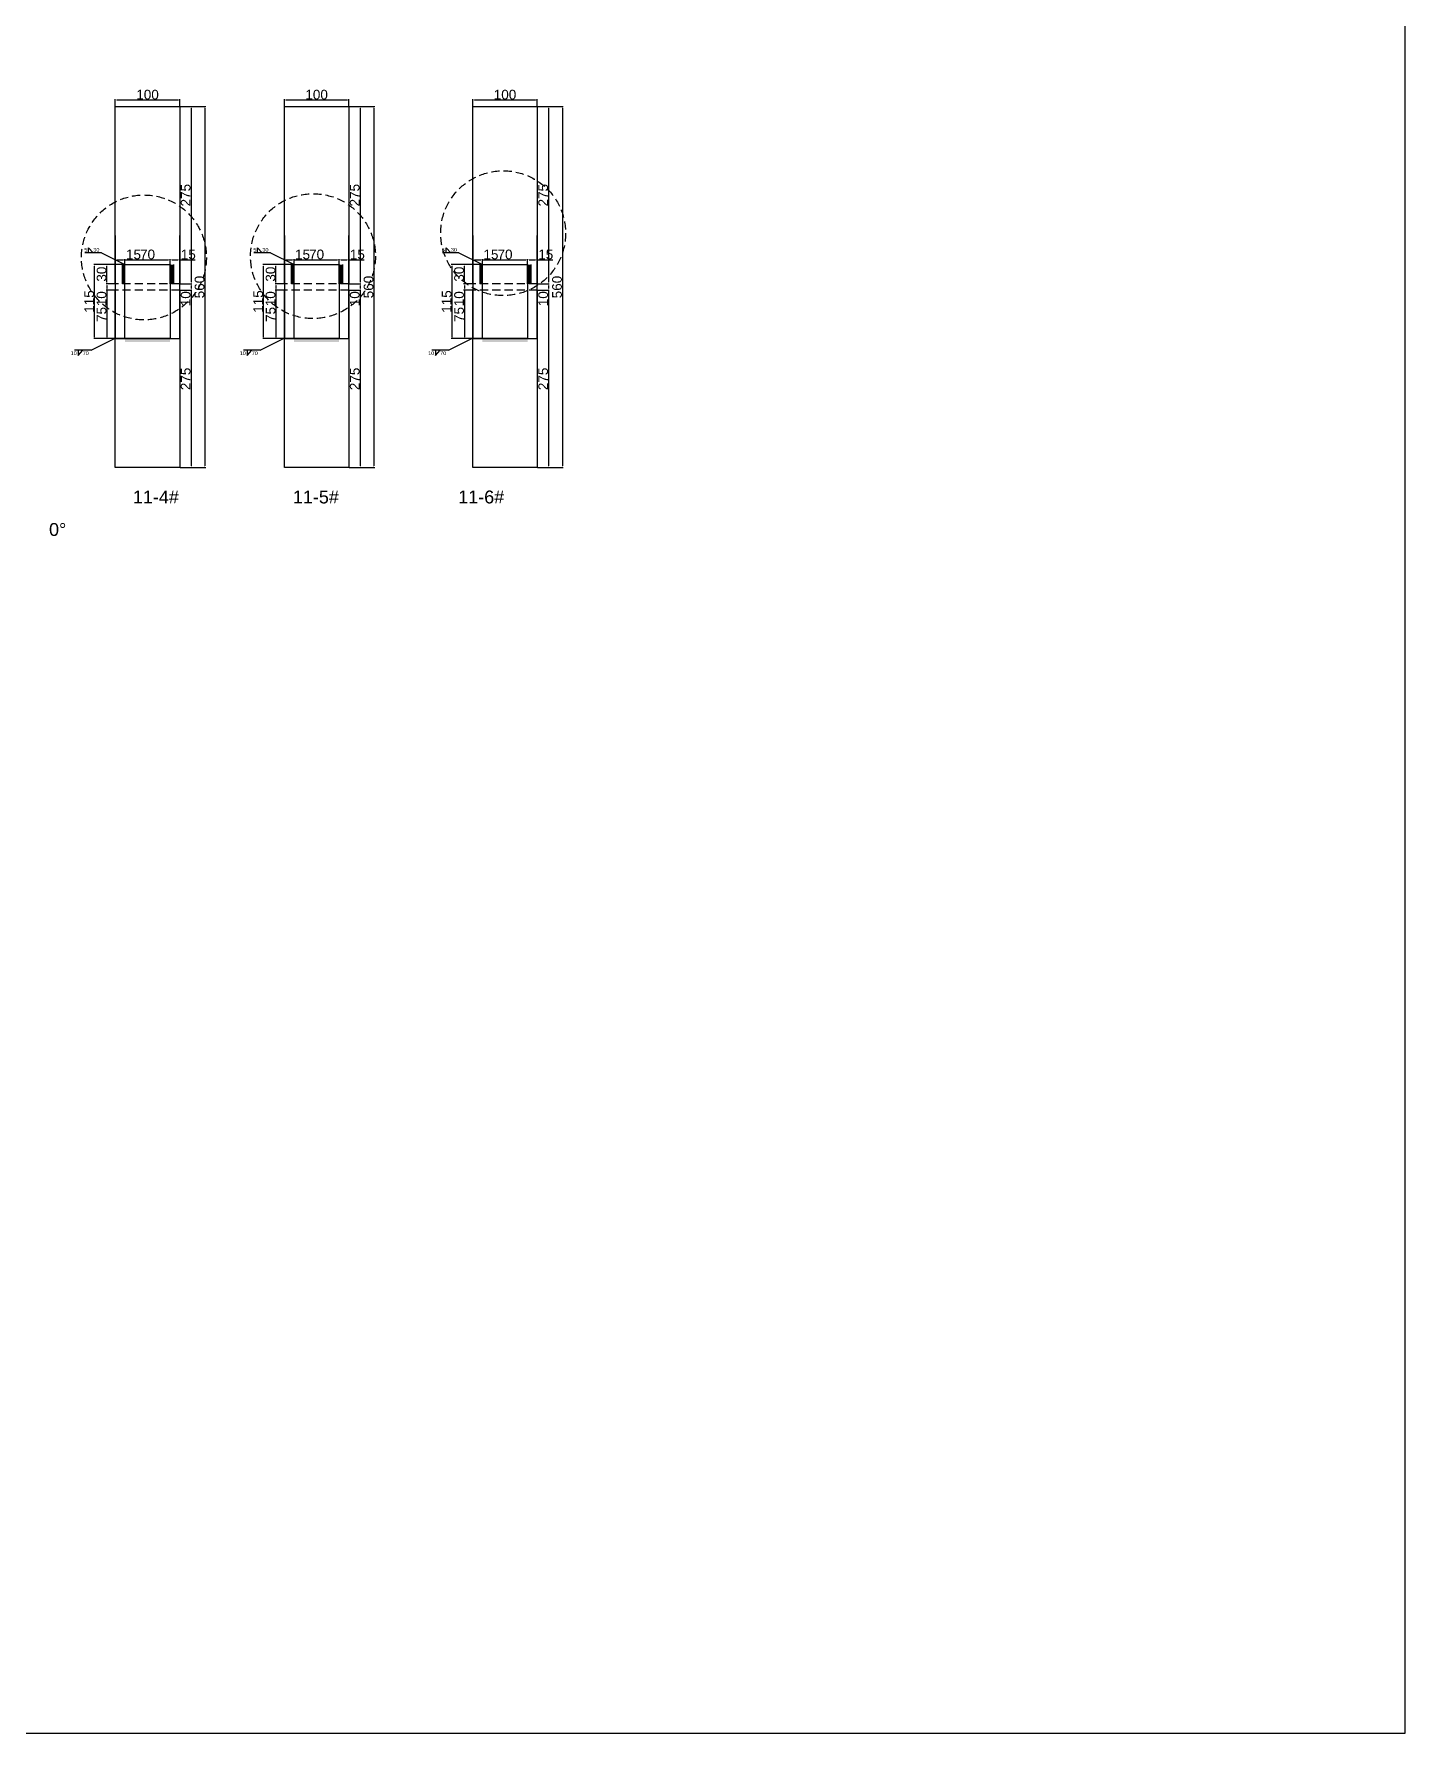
# Model space of a CAD drawing. Header units: millimetres. Extents: x 9380 to 24185, y -971 to 4358.
# Drawn here: x 22058 to 24185, y -971 to 1664 of the extents above; entities that cross this region are included whole.
import ezdxf

# ---------------------------------------------------------------- set-up
doc = ezdxf.new("R2010")
doc.units = ezdxf.units.MM
doc.linetypes.add('DASHED', pattern=[19.05, 12.7, -6.35])
for name, color, linetype in [('切平处', 3, 'DASHED'), ('尺寸标注', 6, 'Continuous'), ('标号', 4, 'Continuous'), ('焊缝', 250, 'Continuous')]:
    doc.layers.add(name, color=color, linetype=linetype)
doc.styles.get("Standard").update_dxf_attribs({"font": 'arial.ttf'})
doc.dimstyles.new('ISO-25-JHF', dxfattribs={"dimtxt": 15, "dimasz": 2.5, "dimexe": 1.25, "dimexo": 0.625, "dimtad": 1, "dimtxsty": 'Standard', "dimcen": 2.5, "dimadec": 0, "dimazin": 0, "dimtfac": 1, "dimtmove": 0, "dimatfit": 3, "dimfxl": 1, "dimarcsym": 0})

# ---------------------------------------------------------------- blocks, each defined once
blk = doc.blocks.new('*D1747')
at = {"layer": 'Defpoints', "color": 0, "transparency": 16777216}
for p in [(22284.4, 1561.8), (22184.4, 1551.6), (22284.4, 1551.6)]:
    blk.add_point(p, dxfattribs=at)
at = {"layer": '尺寸标注', "color": 0, "lineweight": -2, "transparency": 16777216}
for p, q in [((22184.4, 1552.2), (22184.4, 1563)), ((22186.9, 1561.8), (22281.9, 1561.8)), ((22284.4, 1552.2), (22284.4, 1563))]:
    blk.add_line(p, q, dxfattribs=at)
at = {"layer": '尺寸标注', "color": 0, "transparency": 16777216}
for points in [[(22186.9, 1562.2), (22186.9, 1561.3), (22184.4, 1561.8)], [(22281.9, 1562.2), (22281.9, 1561.3), (22284.4, 1561.8)]]:
    blk.add_solid(points, dxfattribs=at)
at = {"layer": '尺寸标注', "color": 0, "transparency": 16777216, "insert": (22234.4, 1570), "char_height": 15, "attachment_point": 5}
blk.add_mtext('100', dxfattribs=at)
blk = doc.blocks.new('*D1748')
at = {"layer": 'Defpoints', "color": 0, "transparency": 16777216}
for p in [(22284.4, 1551.6), (22284.4, 1276.6), (22301.9, 1276.6)]:
    blk.add_point(p, dxfattribs=at)
at = {"layer": '尺寸标注', "color": 0, "lineweight": -2, "transparency": 16777216}
for p, q in [((22285, 1551.6), (22303.1, 1551.6)), ((22301.9, 1549.1), (22301.9, 1279.1)), ((22285, 1276.6), (22303.1, 1276.6))]:
    blk.add_line(p, q, dxfattribs=at)
at = {"layer": '尺寸标注', "color": 0, "transparency": 16777216}
for points in [[(22301.5, 1549.1), (22302.3, 1549.1), (22301.9, 1551.6)], [(22301.5, 1279.1), (22302.3, 1279.1), (22301.9, 1276.6)]]:
    blk.add_solid(points, dxfattribs=at)
at = {"layer": '尺寸标注', "color": 0, "transparency": 16777216, "insert": (22293.6, 1414.1), "char_height": 15, "attachment_point": 5, "rotation": 90}
blk.add_mtext('275', dxfattribs=at)
blk = doc.blocks.new('*D1749')
at = {"layer": 'Defpoints', "color": 0, "transparency": 16777216}
for p in [(22284.4, 1276.6), (22284.4, 1266.6), (22301.9, 1266.6)]:
    blk.add_point(p, dxfattribs=at)
at = {"layer": '尺寸标注', "color": 0, "lineweight": -2, "transparency": 16777216}
for p, q in [((22285, 1276.6), (22303.1, 1276.6)), ((22285, 1266.6), (22303.1, 1266.6)), ((22301.9, 1274.1), (22301.9, 1269.1)), ((22301.9, 1266.6), (22301.9, 1242.8))]:
    blk.add_line(p, q, dxfattribs=at)
at = {"layer": '尺寸标注', "color": 0, "transparency": 16777216}
for points in [[(22301.5, 1274.1), (22302.3, 1274.1), (22301.9, 1276.6)], [(22301.5, 1269.1), (22302.3, 1269.1), (22301.9, 1266.6)]]:
    blk.add_solid(points, dxfattribs=at)
at = {"layer": '尺寸标注', "color": 0, "transparency": 16777216, "insert": (22293.6, 1253.5), "char_height": 15, "attachment_point": 5, "rotation": 90}
blk.add_mtext('10', dxfattribs=at)
blk = doc.blocks.new('*D1750')
at = {"layer": 'Defpoints', "color": 0, "transparency": 16777216}
for p in [(22284.4, 1266.6), (22284.4, 991.6), (22301.9, 991.6)]:
    blk.add_point(p, dxfattribs=at)
at = {"layer": '尺寸标注', "color": 0, "lineweight": -2, "transparency": 16777216}
for p, q in [((22285, 1266.6), (22303.1, 1266.6)), ((22301.9, 1264.1), (22301.9, 994.1)), ((22285, 991.6), (22303.1, 991.6))]:
    blk.add_line(p, q, dxfattribs=at)
at = {"layer": '尺寸标注', "color": 0, "transparency": 16777216}
for points in [[(22301.5, 1264.1), (22302.3, 1264.1), (22301.9, 1266.6)], [(22301.5, 994.1), (22302.3, 994.1), (22301.9, 991.6)]]:
    blk.add_solid(points, dxfattribs=at)
at = {"layer": '尺寸标注', "color": 0, "transparency": 16777216, "insert": (22293.6, 1129.1), "char_height": 15, "attachment_point": 5, "rotation": 90}
blk.add_mtext('275', dxfattribs=at)
blk = doc.blocks.new('*D1643')
at = {"layer": 'Defpoints', "color": 0, "transparency": 16777216}
for p in [(22284.4, 1551.6), (22284.4, 991.6), (22323.3, 991.6)]:
    blk.add_point(p, dxfattribs=at)
at = {"layer": '尺寸标注', "color": 0, "lineweight": -2, "transparency": 16777216}
for p, q in [((22285, 1551.6), (22324.6, 1551.6)), ((22323.3, 1549.1), (22323.3, 994.1)), ((22285, 991.6), (22324.6, 991.6))]:
    blk.add_line(p, q, dxfattribs=at)
at = {"layer": '尺寸标注', "color": 0, "transparency": 16777216}
for points in [[(22322.9, 1549.1), (22323.8, 1549.1), (22323.3, 1551.6)], [(22322.9, 994.1), (22323.8, 994.1), (22323.3, 991.6)]]:
    blk.add_solid(points, dxfattribs=at)
at = {"layer": '尺寸标注', "color": 0, "transparency": 16777216, "insert": (22315.1, 1271.6), "char_height": 15, "attachment_point": 5, "rotation": 90}
blk.add_mtext('560', dxfattribs=at)
blk = doc.blocks.new('*D1758')
at = {"layer": 'Defpoints', "color": 0, "transparency": 16777216}
for p in [(22152.3, 1306.6), (22199.4, 1306.6), (22199.4, 1191.6)]:
    blk.add_point(p, dxfattribs=at)
at = {"layer": '尺寸标注', "color": 0, "lineweight": -2, "transparency": 16777216}
for p, q in [((22198.8, 1306.6), (22151, 1306.6)), ((22152.3, 1194.1), (22152.3, 1304.1)), ((22198.8, 1191.6), (22151, 1191.6))]:
    blk.add_line(p, q, dxfattribs=at)
at = {"layer": '尺寸标注', "color": 0, "transparency": 16777216}
for points in [[(22151.8, 1304.1), (22152.7, 1304.1), (22152.3, 1306.6)], [(22151.8, 1194.1), (22152.7, 1194.1), (22152.3, 1191.6)]]:
    blk.add_solid(points, dxfattribs=at)
at = {"layer": '尺寸标注', "color": 0, "transparency": 16777216, "insert": (22144, 1249.1), "char_height": 15, "attachment_point": 5, "rotation": 90}
blk.add_mtext('115', dxfattribs=at)
blk = doc.blocks.new('*D1645')
at = {"layer": 'Defpoints', "color": 0, "transparency": 16777216}
for p in [(22171.5, 1306.6), (22184.4, 1306.6), (22184.4, 1276.6)]:
    blk.add_point(p, dxfattribs=at)
at = {"layer": '尺寸标注', "color": 0, "lineweight": -2, "transparency": 16777216}
for p, q in [((22183.8, 1306.6), (22170.2, 1306.6)), ((22171.5, 1279.1), (22171.5, 1304.1)), ((22183.8, 1276.6), (22170.2, 1276.6))]:
    blk.add_line(p, q, dxfattribs=at)
at = {"layer": '尺寸标注', "color": 0, "transparency": 16777216}
for points in [[(22171.1, 1304.1), (22171.9, 1304.1), (22171.5, 1306.6)], [(22171.1, 1279.1), (22171.9, 1279.1), (22171.5, 1276.6)]]:
    blk.add_solid(points, dxfattribs=at)
at = {"layer": '尺寸标注', "color": 0, "transparency": 16777216, "insert": (22163.2, 1291.6), "char_height": 15, "attachment_point": 5, "rotation": 90}
blk.add_mtext('30', dxfattribs=at)
blk = doc.blocks.new('*D1646')
at = {"layer": 'Defpoints', "color": 0, "transparency": 16777216}
for p in [(22184.4, 1306.6), (22199.4, 1313.8), (22199.4, 1306.6)]:
    blk.add_point(p, dxfattribs=at)
at = {"layer": '尺寸标注', "color": 0, "lineweight": -2, "transparency": 16777216}
for p, q in [((22184.4, 1307.2), (22184.4, 1315)), ((22186.9, 1313.8), (22196.9, 1313.8)), ((22199.4, 1307.2), (22199.4, 1315)), ((22199.4, 1313.8), (22223.4, 1313.8))]:
    blk.add_line(p, q, dxfattribs=at)
at = {"layer": '尺寸标注', "color": 0, "transparency": 16777216}
for points in [[(22186.9, 1314.2), (22186.9, 1313.4), (22184.4, 1313.8)], [(22196.9, 1314.2), (22196.9, 1313.4), (22199.4, 1313.8)]]:
    blk.add_solid(points, dxfattribs=at)
at = {"layer": '尺寸标注', "color": 0, "transparency": 16777216, "insert": (22212.6, 1322.1), "char_height": 15, "attachment_point": 5}
blk.add_mtext('15', dxfattribs=at)
blk = doc.blocks.new('*D1647')
at = {"layer": 'Defpoints', "color": 0, "transparency": 16777216}
for p in [(22199.4, 1306.6), (22269.4, 1313.8), (22269.4, 1306.6)]:
    blk.add_point(p, dxfattribs=at)
at = {"layer": '尺寸标注', "color": 0, "lineweight": -2, "transparency": 16777216}
for p, q in [((22199.4, 1307.2), (22199.4, 1315)), ((22201.9, 1313.8), (22266.9, 1313.8)), ((22269.4, 1307.2), (22269.4, 1315))]:
    blk.add_line(p, q, dxfattribs=at)
at = {"layer": '尺寸标注', "color": 0, "transparency": 16777216}
for points in [[(22201.9, 1314.2), (22201.9, 1313.4), (22199.4, 1313.8)], [(22266.9, 1314.2), (22266.9, 1313.4), (22269.4, 1313.8)]]:
    blk.add_solid(points, dxfattribs=at)
at = {"layer": '尺寸标注', "color": 0, "transparency": 16777216, "insert": (22234.4, 1322.1), "char_height": 15, "attachment_point": 5}
blk.add_mtext('70', dxfattribs=at)
blk = doc.blocks.new('*D1759')
at = {"layer": 'Defpoints', "color": 0, "transparency": 16777216}
for p in [(22269.4, 1306.6), (22284.4, 1313.8), (22284.4, 1306.6)]:
    blk.add_point(p, dxfattribs=at)
at = {"layer": '尺寸标注', "color": 0, "lineweight": -2, "transparency": 16777216}
for p, q in [((22269.4, 1307.2), (22269.4, 1315)), ((22271.9, 1313.8), (22281.9, 1313.8)), ((22284.4, 1307.2), (22284.4, 1315)), ((22284.4, 1313.8), (22308.4, 1313.8))]:
    blk.add_line(p, q, dxfattribs=at)
at = {"layer": '尺寸标注', "color": 0, "transparency": 16777216}
for points in [[(22271.9, 1314.2), (22271.9, 1313.4), (22269.4, 1313.8)], [(22281.9, 1314.2), (22281.9, 1313.4), (22284.4, 1313.8)]]:
    blk.add_solid(points, dxfattribs=at)
at = {"layer": '尺寸标注', "color": 0, "transparency": 16777216, "insert": (22297.6, 1322.1), "char_height": 15, "attachment_point": 5}
blk.add_mtext('15', dxfattribs=at)
blk = doc.blocks.new('*D1760')
at = {"layer": 'Defpoints', "color": 0, "transparency": 16777216}
for p in [(22171.5, 1266.6), (22184.4, 1276.6), (22184.4, 1266.6)]:
    blk.add_point(p, dxfattribs=at)
at = {"layer": '尺寸标注', "color": 0, "lineweight": -2, "transparency": 16777216}
for p, q in [((22183.8, 1276.6), (22170.2, 1276.6)), ((22183.8, 1266.6), (22170.2, 1266.6)), ((22171.5, 1274.1), (22171.5, 1269.1)), ((22171.5, 1266.6), (22171.5, 1242.8))]:
    blk.add_line(p, q, dxfattribs=at)
at = {"layer": '尺寸标注', "color": 0, "transparency": 16777216}
for points in [[(22171.1, 1274.1), (22171.9, 1274.1), (22171.5, 1276.6)], [(22171.1, 1269.1), (22171.9, 1269.1), (22171.5, 1266.6)]]:
    blk.add_solid(points, dxfattribs=at)
at = {"layer": '尺寸标注', "color": 0, "transparency": 16777216, "insert": (22163.2, 1253.5), "char_height": 15, "attachment_point": 5, "rotation": 90}
blk.add_mtext('10', dxfattribs=at)
blk = doc.blocks.new('*D1648')
at = {"layer": 'Defpoints', "color": 0, "transparency": 16777216}
for p in [(22184.4, 1266.6), (22171.5, 1191.6), (22184.4, 1191.6)]:
    blk.add_point(p, dxfattribs=at)
at = {"layer": '尺寸标注', "color": 0, "lineweight": -2, "transparency": 16777216}
for p, q in [((22183.8, 1266.6), (22170.2, 1266.6)), ((22171.5, 1264.1), (22171.5, 1194.1)), ((22183.8, 1191.6), (22170.2, 1191.6))]:
    blk.add_line(p, q, dxfattribs=at)
at = {"layer": '尺寸标注', "color": 0, "transparency": 16777216}
for points in [[(22171.1, 1264.1), (22171.9, 1264.1), (22171.5, 1266.6)], [(22171.1, 1194.1), (22171.9, 1194.1), (22171.5, 1191.6)]]:
    blk.add_solid(points, dxfattribs=at)
at = {"layer": '尺寸标注', "color": 0, "transparency": 16777216, "insert": (22163.2, 1229.1), "char_height": 15, "attachment_point": 5, "rotation": 90}
blk.add_mtext('75', dxfattribs=at)
blk = doc.blocks.new('*D1789')
at = {"layer": 'Defpoints', "color": 0, "transparency": 16777216}
for p in [(22546.6, 1561.8), (22446.6, 1551.6), (22546.6, 1551.6)]:
    blk.add_point(p, dxfattribs=at)
at = {"layer": '尺寸标注', "color": 0, "lineweight": -2, "transparency": 16777216}
for p, q in [((22446.6, 1552.2), (22446.6, 1563)), ((22449.1, 1561.8), (22544.1, 1561.8)), ((22546.6, 1552.2), (22546.6, 1563))]:
    blk.add_line(p, q, dxfattribs=at)
at = {"layer": '尺寸标注', "color": 0, "transparency": 16777216}
for points in [[(22449.1, 1562.2), (22449.1, 1561.3), (22446.6, 1561.8)], [(22544.1, 1562.2), (22544.1, 1561.3), (22546.6, 1561.8)]]:
    blk.add_solid(points, dxfattribs=at)
at = {"layer": '尺寸标注', "color": 0, "transparency": 16777216, "insert": (22496.6, 1570), "char_height": 15, "attachment_point": 5}
blk.add_mtext('100', dxfattribs=at)
blk = doc.blocks.new('*D1790')
at = {"layer": 'Defpoints', "color": 0, "transparency": 16777216}
for p in [(22546.6, 1551.6), (22546.6, 1276.6), (22564, 1276.6)]:
    blk.add_point(p, dxfattribs=at)
at = {"layer": '尺寸标注', "color": 0, "lineweight": -2, "transparency": 16777216}
for p, q in [((22547.2, 1551.6), (22565.3, 1551.6)), ((22564, 1549.1), (22564, 1279.1)), ((22547.2, 1276.6), (22565.3, 1276.6))]:
    blk.add_line(p, q, dxfattribs=at)
at = {"layer": '尺寸标注', "color": 0, "transparency": 16777216}
for points in [[(22563.6, 1549.1), (22564.5, 1549.1), (22564, 1551.6)], [(22563.6, 1279.1), (22564.5, 1279.1), (22564, 1276.6)]]:
    blk.add_solid(points, dxfattribs=at)
at = {"layer": '尺寸标注', "color": 0, "transparency": 16777216, "insert": (22555.8, 1414.1), "char_height": 15, "attachment_point": 5, "rotation": 90}
blk.add_mtext('275', dxfattribs=at)
blk = doc.blocks.new('*D1791')
at = {"layer": 'Defpoints', "color": 0, "transparency": 16777216}
for p in [(22546.6, 1276.6), (22546.6, 1266.6), (22564, 1266.6)]:
    blk.add_point(p, dxfattribs=at)
at = {"layer": '尺寸标注', "color": 0, "lineweight": -2, "transparency": 16777216}
for p, q in [((22547.2, 1276.6), (22565.3, 1276.6)), ((22547.2, 1266.6), (22565.3, 1266.6)), ((22564, 1274.1), (22564, 1269.1)), ((22564, 1266.6), (22564, 1242.8))]:
    blk.add_line(p, q, dxfattribs=at)
at = {"layer": '尺寸标注', "color": 0, "transparency": 16777216}
for points in [[(22563.6, 1274.1), (22564.5, 1274.1), (22564, 1276.6)], [(22563.6, 1269.1), (22564.5, 1269.1), (22564, 1266.6)]]:
    blk.add_solid(points, dxfattribs=at)
at = {"layer": '尺寸标注', "color": 0, "transparency": 16777216, "insert": (22555.8, 1253.5), "char_height": 15, "attachment_point": 5, "rotation": 90}
blk.add_mtext('10', dxfattribs=at)
blk = doc.blocks.new('*D1792')
at = {"layer": 'Defpoints', "color": 0, "transparency": 16777216}
for p in [(22546.6, 1266.6), (22546.6, 991.6), (22564, 991.6)]:
    blk.add_point(p, dxfattribs=at)
at = {"layer": '尺寸标注', "color": 0, "lineweight": -2, "transparency": 16777216}
for p, q in [((22547.2, 1266.6), (22565.3, 1266.6)), ((22564, 1264.1), (22564, 994.1)), ((22547.2, 991.6), (22565.3, 991.6))]:
    blk.add_line(p, q, dxfattribs=at)
at = {"layer": '尺寸标注', "color": 0, "transparency": 16777216}
for points in [[(22563.6, 1264.1), (22564.5, 1264.1), (22564, 1266.6)], [(22563.6, 994.1), (22564.5, 994.1), (22564, 991.6)]]:
    blk.add_solid(points, dxfattribs=at)
at = {"layer": '尺寸标注', "color": 0, "transparency": 16777216, "insert": (22555.8, 1129.1), "char_height": 15, "attachment_point": 5, "rotation": 90}
blk.add_mtext('275', dxfattribs=at)
blk = doc.blocks.new('*D1673')
at = {"layer": 'Defpoints', "color": 0, "transparency": 16777216}
for p in [(22546.6, 1551.6), (22546.6, 991.6), (22585.5, 991.6)]:
    blk.add_point(p, dxfattribs=at)
at = {"layer": '尺寸标注', "color": 0, "lineweight": -2, "transparency": 16777216}
for p, q in [((22547.2, 1551.6), (22586.8, 1551.6)), ((22585.5, 1549.1), (22585.5, 994.1)), ((22547.2, 991.6), (22586.8, 991.6))]:
    blk.add_line(p, q, dxfattribs=at)
at = {"layer": '尺寸标注', "color": 0, "transparency": 16777216}
for points in [[(22585.1, 1549.1), (22585.9, 1549.1), (22585.5, 1551.6)], [(22585.1, 994.1), (22585.9, 994.1), (22585.5, 991.6)]]:
    blk.add_solid(points, dxfattribs=at)
at = {"layer": '尺寸标注', "color": 0, "transparency": 16777216, "insert": (22577.2, 1271.6), "char_height": 15, "attachment_point": 5, "rotation": 90}
blk.add_mtext('560', dxfattribs=at)
blk = doc.blocks.new('*D1793')
at = {"layer": 'Defpoints', "color": 0, "transparency": 16777216}
for p in [(22414.4, 1306.6), (22461.6, 1306.6), (22461.6, 1191.6)]:
    blk.add_point(p, dxfattribs=at)
at = {"layer": '尺寸标注', "color": 0, "lineweight": -2, "transparency": 16777216}
for p, q in [((22460.9, 1306.6), (22413.2, 1306.6)), ((22414.4, 1194.1), (22414.4, 1304.1)), ((22460.9, 1191.6), (22413.2, 1191.6))]:
    blk.add_line(p, q, dxfattribs=at)
at = {"layer": '尺寸标注', "color": 0, "transparency": 16777216}
for points in [[(22414, 1304.1), (22414.8, 1304.1), (22414.4, 1306.6)], [(22414, 1194.1), (22414.8, 1194.1), (22414.4, 1191.6)]]:
    blk.add_solid(points, dxfattribs=at)
at = {"layer": '尺寸标注', "color": 0, "transparency": 16777216, "insert": (22406.1, 1249.1), "char_height": 15, "attachment_point": 5, "rotation": 90}
blk.add_mtext('115', dxfattribs=at)
blk = doc.blocks.new('*D1674')
at = {"layer": 'Defpoints', "color": 0, "transparency": 16777216}
for p in [(22433.6, 1306.6), (22446.6, 1306.6), (22446.6, 1276.6)]:
    blk.add_point(p, dxfattribs=at)
at = {"layer": '尺寸标注', "color": 0, "lineweight": -2, "transparency": 16777216}
for p, q in [((22445.9, 1306.6), (22432.4, 1306.6)), ((22433.6, 1279.1), (22433.6, 1304.1)), ((22445.9, 1276.6), (22432.4, 1276.6))]:
    blk.add_line(p, q, dxfattribs=at)
at = {"layer": '尺寸标注', "color": 0, "transparency": 16777216}
for points in [[(22433.2, 1304.1), (22434, 1304.1), (22433.6, 1306.6)], [(22433.2, 1279.1), (22434, 1279.1), (22433.6, 1276.6)]]:
    blk.add_solid(points, dxfattribs=at)
at = {"layer": '尺寸标注', "color": 0, "transparency": 16777216, "insert": (22425.3, 1291.6), "char_height": 15, "attachment_point": 5, "rotation": 90}
blk.add_mtext('30', dxfattribs=at)
blk = doc.blocks.new('*D1675')
at = {"layer": 'Defpoints', "color": 0, "transparency": 16777216}
for p in [(22446.6, 1306.6), (22461.6, 1313.8), (22461.6, 1306.6)]:
    blk.add_point(p, dxfattribs=at)
at = {"layer": '尺寸标注', "color": 0, "lineweight": -2, "transparency": 16777216}
for p, q in [((22446.6, 1307.2), (22446.6, 1315)), ((22449.1, 1313.8), (22459.1, 1313.8)), ((22461.6, 1307.2), (22461.6, 1315)), ((22461.6, 1313.8), (22485.5, 1313.8))]:
    blk.add_line(p, q, dxfattribs=at)
at = {"layer": '尺寸标注', "color": 0, "transparency": 16777216}
for points in [[(22449.1, 1314.2), (22449.1, 1313.4), (22446.6, 1313.8)], [(22459.1, 1314.2), (22459.1, 1313.4), (22461.6, 1313.8)]]:
    blk.add_solid(points, dxfattribs=at)
at = {"layer": '尺寸标注', "color": 0, "transparency": 16777216, "insert": (22474.8, 1322.1), "char_height": 15, "attachment_point": 5}
blk.add_mtext('15', dxfattribs=at)
blk = doc.blocks.new('*D1676')
at = {"layer": 'Defpoints', "color": 0, "transparency": 16777216}
for p in [(22461.6, 1306.6), (22531.6, 1313.8), (22531.6, 1306.6)]:
    blk.add_point(p, dxfattribs=at)
at = {"layer": '尺寸标注', "color": 0, "lineweight": -2, "transparency": 16777216}
for p, q in [((22461.6, 1307.2), (22461.6, 1315)), ((22464.1, 1313.8), (22529.1, 1313.8)), ((22531.6, 1307.2), (22531.6, 1315))]:
    blk.add_line(p, q, dxfattribs=at)
at = {"layer": '尺寸标注', "color": 0, "transparency": 16777216}
for points in [[(22464.1, 1314.2), (22464.1, 1313.4), (22461.6, 1313.8)], [(22529.1, 1314.2), (22529.1, 1313.4), (22531.6, 1313.8)]]:
    blk.add_solid(points, dxfattribs=at)
at = {"layer": '尺寸标注', "color": 0, "transparency": 16777216, "insert": (22496.6, 1322.1), "char_height": 15, "attachment_point": 5}
blk.add_mtext('70', dxfattribs=at)
blk = doc.blocks.new('*D1794')
at = {"layer": 'Defpoints', "color": 0, "transparency": 16777216}
for p in [(22531.6, 1306.6), (22546.6, 1313.8), (22546.6, 1306.6)]:
    blk.add_point(p, dxfattribs=at)
at = {"layer": '尺寸标注', "color": 0, "lineweight": -2, "transparency": 16777216}
for p, q in [((22531.6, 1307.2), (22531.6, 1315)), ((22534.1, 1313.8), (22544.1, 1313.8)), ((22546.6, 1307.2), (22546.6, 1315)), ((22546.6, 1313.8), (22570.5, 1313.8))]:
    blk.add_line(p, q, dxfattribs=at)
at = {"layer": '尺寸标注', "color": 0, "transparency": 16777216}
for points in [[(22534.1, 1314.2), (22534.1, 1313.4), (22531.6, 1313.8)], [(22544.1, 1314.2), (22544.1, 1313.4), (22546.6, 1313.8)]]:
    blk.add_solid(points, dxfattribs=at)
at = {"layer": '尺寸标注', "color": 0, "transparency": 16777216, "insert": (22559.8, 1322.1), "char_height": 15, "attachment_point": 5}
blk.add_mtext('15', dxfattribs=at)
blk = doc.blocks.new('*D1795')
at = {"layer": 'Defpoints', "color": 0, "transparency": 16777216}
for p in [(22433.6, 1266.6), (22446.6, 1276.6), (22446.6, 1266.6)]:
    blk.add_point(p, dxfattribs=at)
at = {"layer": '尺寸标注', "color": 0, "lineweight": -2, "transparency": 16777216}
for p, q in [((22445.9, 1276.6), (22432.4, 1276.6)), ((22445.9, 1266.6), (22432.4, 1266.6)), ((22433.6, 1274.1), (22433.6, 1269.1)), ((22433.6, 1266.6), (22433.6, 1242.8))]:
    blk.add_line(p, q, dxfattribs=at)
at = {"layer": '尺寸标注', "color": 0, "transparency": 16777216}
for points in [[(22433.2, 1274.1), (22434, 1274.1), (22433.6, 1276.6)], [(22433.2, 1269.1), (22434, 1269.1), (22433.6, 1266.6)]]:
    blk.add_solid(points, dxfattribs=at)
at = {"layer": '尺寸标注', "color": 0, "transparency": 16777216, "insert": (22425.3, 1253.5), "char_height": 15, "attachment_point": 5, "rotation": 90}
blk.add_mtext('10', dxfattribs=at)
blk = doc.blocks.new('*D1677')
at = {"layer": 'Defpoints', "color": 0, "transparency": 16777216}
for p in [(22446.6, 1266.6), (22433.6, 1191.6), (22446.6, 1191.6)]:
    blk.add_point(p, dxfattribs=at)
at = {"layer": '尺寸标注', "color": 0, "lineweight": -2, "transparency": 16777216}
for p, q in [((22445.9, 1266.6), (22432.4, 1266.6)), ((22433.6, 1264.1), (22433.6, 1194.1)), ((22445.9, 1191.6), (22432.4, 1191.6))]:
    blk.add_line(p, q, dxfattribs=at)
at = {"layer": '尺寸标注', "color": 0, "transparency": 16777216}
for points in [[(22433.2, 1264.1), (22434, 1264.1), (22433.6, 1266.6)], [(22433.2, 1194.1), (22434, 1194.1), (22433.6, 1191.6)]]:
    blk.add_solid(points, dxfattribs=at)
at = {"layer": '尺寸标注', "color": 0, "transparency": 16777216, "insert": (22425.4, 1229.1), "char_height": 15, "attachment_point": 5, "rotation": 90}
blk.add_mtext('75', dxfattribs=at)
blk = doc.blocks.new('*D1796')
at = {"layer": 'Defpoints', "color": 0, "transparency": 16777216}
for p in [(22838.8, 1561.8), (22738.8, 1551.6), (22838.8, 1551.6)]:
    blk.add_point(p, dxfattribs=at)
at = {"layer": '尺寸标注', "color": 0, "lineweight": -2, "transparency": 16777216}
for p, q in [((22738.8, 1552.2), (22738.8, 1563)), ((22741.3, 1561.8), (22836.3, 1561.8)), ((22838.8, 1552.2), (22838.8, 1563))]:
    blk.add_line(p, q, dxfattribs=at)
at = {"layer": '尺寸标注', "color": 0, "transparency": 16777216}
for points in [[(22741.3, 1562.2), (22741.3, 1561.3), (22738.8, 1561.8)], [(22836.3, 1562.2), (22836.3, 1561.3), (22838.8, 1561.8)]]:
    blk.add_solid(points, dxfattribs=at)
at = {"layer": '尺寸标注', "color": 0, "transparency": 16777216, "insert": (22788.8, 1570), "char_height": 15, "attachment_point": 5}
blk.add_mtext('100', dxfattribs=at)
blk = doc.blocks.new('*D1797')
at = {"layer": 'Defpoints', "color": 0, "transparency": 16777216}
for p in [(22838.8, 1551.6), (22838.8, 1276.6), (22856.3, 1276.6)]:
    blk.add_point(p, dxfattribs=at)
at = {"layer": '尺寸标注', "color": 0, "lineweight": -2, "transparency": 16777216}
for p, q in [((22839.4, 1551.6), (22857.5, 1551.6)), ((22856.3, 1549.1), (22856.3, 1279.1)), ((22839.4, 1276.6), (22857.5, 1276.6))]:
    blk.add_line(p, q, dxfattribs=at)
at = {"layer": '尺寸标注', "color": 0, "transparency": 16777216}
for points in [[(22855.9, 1549.1), (22856.7, 1549.1), (22856.3, 1551.6)], [(22855.9, 1279.1), (22856.7, 1279.1), (22856.3, 1276.6)]]:
    blk.add_solid(points, dxfattribs=at)
at = {"layer": '尺寸标注', "color": 0, "transparency": 16777216, "insert": (22848, 1414.1), "char_height": 15, "attachment_point": 5, "rotation": 90}
blk.add_mtext('275', dxfattribs=at)
blk = doc.blocks.new('*D1798')
at = {"layer": 'Defpoints', "color": 0, "transparency": 16777216}
for p in [(22838.8, 1276.6), (22838.8, 1266.6), (22856.3, 1266.6)]:
    blk.add_point(p, dxfattribs=at)
at = {"layer": '尺寸标注', "color": 0, "lineweight": -2, "transparency": 16777216}
for p, q in [((22839.4, 1276.6), (22857.5, 1276.6)), ((22839.4, 1266.6), (22857.5, 1266.6)), ((22856.3, 1274.1), (22856.3, 1269.1)), ((22856.3, 1266.6), (22856.3, 1242.8))]:
    blk.add_line(p, q, dxfattribs=at)
at = {"layer": '尺寸标注', "color": 0, "transparency": 16777216}
for points in [[(22855.9, 1274.1), (22856.7, 1274.1), (22856.3, 1276.6)], [(22855.9, 1269.1), (22856.7, 1269.1), (22856.3, 1266.6)]]:
    blk.add_solid(points, dxfattribs=at)
at = {"layer": '尺寸标注', "color": 0, "transparency": 16777216, "insert": (22848, 1253.5), "char_height": 15, "attachment_point": 5, "rotation": 90}
blk.add_mtext('10', dxfattribs=at)
blk = doc.blocks.new('*D1799')
at = {"layer": 'Defpoints', "color": 0, "transparency": 16777216}
for p in [(22838.8, 1266.6), (22838.8, 991.6), (22856.3, 991.6)]:
    blk.add_point(p, dxfattribs=at)
at = {"layer": '尺寸标注', "color": 0, "lineweight": -2, "transparency": 16777216}
for p, q in [((22839.4, 1266.6), (22857.5, 1266.6)), ((22856.3, 1264.1), (22856.3, 994.1)), ((22839.4, 991.6), (22857.5, 991.6))]:
    blk.add_line(p, q, dxfattribs=at)
at = {"layer": '尺寸标注', "color": 0, "transparency": 16777216}
for points in [[(22855.9, 1264.1), (22856.7, 1264.1), (22856.3, 1266.6)], [(22855.9, 994.1), (22856.7, 994.1), (22856.3, 991.6)]]:
    blk.add_solid(points, dxfattribs=at)
at = {"layer": '尺寸标注', "color": 0, "transparency": 16777216, "insert": (22848, 1129.1), "char_height": 15, "attachment_point": 5, "rotation": 90}
blk.add_mtext('275', dxfattribs=at)
blk = doc.blocks.new('*D1678')
at = {"layer": 'Defpoints', "color": 0, "transparency": 16777216}
for p in [(22838.8, 1551.6), (22838.8, 991.6), (22877.7, 991.6)]:
    blk.add_point(p, dxfattribs=at)
at = {"layer": '尺寸标注', "color": 0, "lineweight": -2, "transparency": 16777216}
for p, q in [((22839.4, 1551.6), (22879, 1551.6)), ((22877.7, 1549.1), (22877.7, 994.1)), ((22839.4, 991.6), (22879, 991.6))]:
    blk.add_line(p, q, dxfattribs=at)
at = {"layer": '尺寸标注', "color": 0, "transparency": 16777216}
for points in [[(22877.3, 1549.1), (22878.2, 1549.1), (22877.7, 1551.6)], [(22877.3, 994.1), (22878.2, 994.1), (22877.7, 991.6)]]:
    blk.add_solid(points, dxfattribs=at)
at = {"layer": '尺寸标注', "color": 0, "transparency": 16777216, "insert": (22869.5, 1271.6), "char_height": 15, "attachment_point": 5, "rotation": 90}
blk.add_mtext('560', dxfattribs=at)
blk = doc.blocks.new('*D1800')
at = {"layer": 'Defpoints', "color": 0, "transparency": 16777216}
for p in [(22706.6, 1306.6), (22753.8, 1306.6), (22753.8, 1191.6)]:
    blk.add_point(p, dxfattribs=at)
at = {"layer": '尺寸标注', "color": 0, "lineweight": -2, "transparency": 16777216}
for p, q in [((22753.2, 1306.6), (22705.4, 1306.6)), ((22706.6, 1194.1), (22706.6, 1304.1)), ((22753.2, 1191.6), (22705.4, 1191.6))]:
    blk.add_line(p, q, dxfattribs=at)
at = {"layer": '尺寸标注', "color": 0, "transparency": 16777216}
for points in [[(22706.2, 1304.1), (22707.1, 1304.1), (22706.6, 1306.6)], [(22706.2, 1194.1), (22707.1, 1194.1), (22706.6, 1191.6)]]:
    blk.add_solid(points, dxfattribs=at)
at = {"layer": '尺寸标注', "color": 0, "transparency": 16777216, "insert": (22698.4, 1249.1), "char_height": 15, "attachment_point": 5, "rotation": 90}
blk.add_mtext('115', dxfattribs=at)
blk = doc.blocks.new('*D1679')
at = {"layer": 'Defpoints', "color": 0, "transparency": 16777216}
for p in [(22725.9, 1306.6), (22738.8, 1306.6), (22738.8, 1276.6)]:
    blk.add_point(p, dxfattribs=at)
at = {"layer": '尺寸标注', "color": 0, "lineweight": -2, "transparency": 16777216}
for p, q in [((22738.2, 1306.6), (22724.6, 1306.6)), ((22725.9, 1279.1), (22725.9, 1304.1)), ((22738.2, 1276.6), (22724.6, 1276.6))]:
    blk.add_line(p, q, dxfattribs=at)
at = {"layer": '尺寸标注', "color": 0, "transparency": 16777216}
for points in [[(22725.4, 1304.1), (22726.3, 1304.1), (22725.9, 1306.6)], [(22725.4, 1279.1), (22726.3, 1279.1), (22725.9, 1276.6)]]:
    blk.add_solid(points, dxfattribs=at)
at = {"layer": '尺寸标注', "color": 0, "transparency": 16777216, "insert": (22717.6, 1291.6), "char_height": 15, "attachment_point": 5, "rotation": 90}
blk.add_mtext('30', dxfattribs=at)
blk = doc.blocks.new('*D1680')
at = {"layer": 'Defpoints', "color": 0, "transparency": 16777216}
for p in [(22738.8, 1306.6), (22753.8, 1313.8), (22753.8, 1306.6)]:
    blk.add_point(p, dxfattribs=at)
at = {"layer": '尺寸标注', "color": 0, "lineweight": -2, "transparency": 16777216}
for p, q in [((22738.8, 1307.2), (22738.8, 1315)), ((22741.3, 1313.8), (22751.3, 1313.8)), ((22753.8, 1307.2), (22753.8, 1315)), ((22753.8, 1313.8), (22777.7, 1313.8))]:
    blk.add_line(p, q, dxfattribs=at)
at = {"layer": '尺寸标注', "color": 0, "transparency": 16777216}
for points in [[(22741.3, 1314.2), (22741.3, 1313.4), (22738.8, 1313.8)], [(22751.3, 1314.2), (22751.3, 1313.4), (22753.8, 1313.8)]]:
    blk.add_solid(points, dxfattribs=at)
at = {"layer": '尺寸标注', "color": 0, "transparency": 16777216, "insert": (22767, 1322.1), "char_height": 15, "attachment_point": 5}
blk.add_mtext('15', dxfattribs=at)
blk = doc.blocks.new('*D1681')
at = {"layer": 'Defpoints', "color": 0, "transparency": 16777216}
for p in [(22753.8, 1306.6), (22823.8, 1313.8), (22823.8, 1306.6)]:
    blk.add_point(p, dxfattribs=at)
at = {"layer": '尺寸标注', "color": 0, "lineweight": -2, "transparency": 16777216}
for p, q in [((22753.8, 1307.2), (22753.8, 1315)), ((22756.3, 1313.8), (22821.3, 1313.8)), ((22823.8, 1307.2), (22823.8, 1315))]:
    blk.add_line(p, q, dxfattribs=at)
at = {"layer": '尺寸标注', "color": 0, "transparency": 16777216}
for points in [[(22756.3, 1314.2), (22756.3, 1313.4), (22753.8, 1313.8)], [(22821.3, 1314.2), (22821.3, 1313.4), (22823.8, 1313.8)]]:
    blk.add_solid(points, dxfattribs=at)
at = {"layer": '尺寸标注', "color": 0, "transparency": 16777216, "insert": (22788.8, 1322.1), "char_height": 15, "attachment_point": 5}
blk.add_mtext('70', dxfattribs=at)
blk = doc.blocks.new('*D1801')
at = {"layer": 'Defpoints', "color": 0, "transparency": 16777216}
for p in [(22823.8, 1306.6), (22838.8, 1313.8), (22838.8, 1306.6)]:
    blk.add_point(p, dxfattribs=at)
at = {"layer": '尺寸标注', "color": 0, "lineweight": -2, "transparency": 16777216}
for p, q in [((22823.8, 1307.2), (22823.8, 1315)), ((22826.3, 1313.8), (22836.3, 1313.8)), ((22838.8, 1307.2), (22838.8, 1315)), ((22838.8, 1313.8), (22862.7, 1313.8))]:
    blk.add_line(p, q, dxfattribs=at)
at = {"layer": '尺寸标注', "color": 0, "transparency": 16777216}
for points in [[(22826.3, 1314.2), (22826.3, 1313.4), (22823.8, 1313.8)], [(22836.3, 1314.2), (22836.3, 1313.4), (22838.8, 1313.8)]]:
    blk.add_solid(points, dxfattribs=at)
at = {"layer": '尺寸标注', "color": 0, "transparency": 16777216, "insert": (22852, 1322.1), "char_height": 15, "attachment_point": 5}
blk.add_mtext('15', dxfattribs=at)
blk = doc.blocks.new('*D1802')
at = {"layer": 'Defpoints', "color": 0, "transparency": 16777216}
for p in [(22725.9, 1266.6), (22738.8, 1276.6), (22738.8, 1266.6)]:
    blk.add_point(p, dxfattribs=at)
at = {"layer": '尺寸标注', "color": 0, "lineweight": -2, "transparency": 16777216}
for p, q in [((22738.2, 1276.6), (22724.6, 1276.6)), ((22738.2, 1266.6), (22724.6, 1266.6)), ((22725.9, 1274.1), (22725.9, 1269.1)), ((22725.9, 1266.6), (22725.9, 1242.8))]:
    blk.add_line(p, q, dxfattribs=at)
at = {"layer": '尺寸标注', "color": 0, "transparency": 16777216}
for points in [[(22725.4, 1274.1), (22726.3, 1274.1), (22725.9, 1276.6)], [(22725.4, 1269.1), (22726.3, 1269.1), (22725.9, 1266.6)]]:
    blk.add_solid(points, dxfattribs=at)
at = {"layer": '尺寸标注', "color": 0, "transparency": 16777216, "insert": (22717.6, 1253.5), "char_height": 15, "attachment_point": 5, "rotation": 90}
blk.add_mtext('10', dxfattribs=at)
blk = doc.blocks.new('*D1682')
at = {"layer": 'Defpoints', "color": 0, "transparency": 16777216}
for p in [(22738.8, 1266.6), (22725.9, 1191.6), (22738.8, 1191.6)]:
    blk.add_point(p, dxfattribs=at)
at = {"layer": '尺寸标注', "color": 0, "lineweight": -2, "transparency": 16777216}
for p, q in [((22738.2, 1266.6), (22724.6, 1266.6)), ((22725.9, 1264.1), (22725.9, 1194.1)), ((22738.2, 1191.6), (22724.6, 1191.6))]:
    blk.add_line(p, q, dxfattribs=at)
at = {"layer": '尺寸标注', "color": 0, "transparency": 16777216}
for points in [[(22725.4, 1264.1), (22726.3, 1264.1), (22725.9, 1266.6)], [(22725.4, 1194.1), (22726.3, 1194.1), (22725.9, 1191.6)]]:
    blk.add_solid(points, dxfattribs=at)
at = {"layer": '尺寸标注', "color": 0, "transparency": 16777216, "insert": (22717.6, 1229.1), "char_height": 15, "attachment_point": 5, "rotation": 90}
blk.add_mtext('75', dxfattribs=at)

msp = doc.modelspace()

# ---------------------------------------------------------------- hatches: boundary and pattern name
at = {"layer": '焊缝'}
h = msp.add_hatch(color=250, dxfattribs=at)
h.dxf.hatch_style = 1
h.paths.add_polyline_path([(22199.419, 1306.556), (22194.419, 1306.556), (22194.419, 1276.556), (22199.419, 1276.556)])
h = msp.add_hatch(color=250, dxfattribs=at)
h.dxf.hatch_style = 1
h.paths.add_polyline_path([(22269.419, 1306.556), (22274.419, 1306.535), (22274.419, 1276.556), (22269.419, 1276.556)])
h = msp.add_hatch(color=250, dxfattribs=at)
h.dxf.hatch_style = 1
h.paths.add_polyline_path([(22461.57, 1306.556), (22456.57, 1306.556), (22456.57, 1276.556), (22461.57, 1276.556)])
h = msp.add_hatch(color=250, dxfattribs=at)
h.dxf.hatch_style = 1
h.paths.add_polyline_path([(22531.57, 1306.556), (22536.57, 1306.535), (22536.57, 1276.556), (22531.57, 1276.556)])
h = msp.add_hatch(color=250, dxfattribs=at)
h.dxf.hatch_style = 1
h.paths.add_polyline_path([(22753.804, 1306.556), (22748.804, 1306.556), (22748.804, 1276.556), (22753.804, 1276.556)])
h = msp.add_hatch(color=250, dxfattribs=at)
h.dxf.hatch_style = 1
h.paths.add_polyline_path([(22823.804, 1306.556), (22828.804, 1306.535), (22828.804, 1276.556), (22823.804, 1276.556)])
h = msp.add_hatch(color=250, dxfattribs=at)
h.dxf.hatch_style = 1
h.paths.add_polyline_path([(22199.419, 1186.556), (22199.419, 1191.556), (22269.419, 1191.556), (22269.419, 1186.556)])
h = msp.add_hatch(color=250, dxfattribs=at)
h.dxf.hatch_style = 1
h.paths.add_polyline_path([(22461.57, 1186.556), (22461.57, 1191.556), (22531.57, 1191.556), (22531.57, 1186.556)])
h = msp.add_hatch(color=250, dxfattribs=at)
h.dxf.hatch_style = 1
h.paths.add_polyline_path([(22753.804, 1186.556), (22753.804, 1191.556), (22823.804, 1191.556), (22823.804, 1186.556)])

# ---------------------------------------------------------------- linework, layer by layer
for p, q in [((24184.578, -971.491), (24184.578, 4358.244)), ((22184.419, 1551.62), (22284.419, 1551.62)), ((22184.419, 1276.62), (22184.419, 1551.62)), ((22284.419, 1551.62), (22284.419, 1276.62)), ((22446.57, 1551.62), (22546.57, 1551.62)), ((22446.57, 1276.62), (22446.57, 1551.62)), ((22546.57, 1551.62), (22546.57, 1276.62)), ((22738.804, 1551.62), (22838.804, 1551.62)), ((22738.804, 1276.62), (22738.804, 1551.62)), ((22838.804, 1551.62), (22838.804, 1276.62)), ((22184.419, 1351.62), (22184.419, 1191.62)), ((22284.419, 1191.62), (22284.419, 1351.62)), ((22446.57, 1351.62), (22446.57, 1191.62)), ((22546.57, 1191.62), (22546.57, 1351.62)), ((22738.804, 1351.62), (22738.804, 1191.62)), ((22838.804, 1191.62), (22838.804, 1351.62)), ((22199.419, 1306.62), (22269.419, 1306.62)), ((22199.419, 1191.62), (22199.419, 1306.62)), ((22199.419, 1306.62), (22269.419, 1306.62)), ((22269.419, 1306.62), (22269.419, 1191.62)), ((22461.57, 1306.62), (22531.57, 1306.62)), ((22461.57, 1191.62), (22461.57, 1306.62)), ((22461.57, 1306.62), (22531.57, 1306.62)), ((22531.57, 1306.62), (22531.57, 1191.62)), ((22753.804, 1306.62), (22823.804, 1306.62)), ((22753.804, 1191.62), (22753.804, 1306.62)), ((22753.804, 1306.62), (22823.804, 1306.62)), ((22823.804, 1306.62), (22823.804, 1191.62)), ((22184.419, 991.62), (22184.419, 1266.62)), ((22284.419, 1266.62), (22284.419, 991.62)), ((22446.57, 991.62), (22446.57, 1266.62)), ((22546.57, 1266.62), (22546.57, 991.62)), ((22738.804, 991.62), (22738.804, 1266.62)), ((22838.804, 1266.62), (22838.804, 991.62)), ((22184.419, 1191.62), (22284.419, 1191.62)), ((22269.419, 1191.62), (22199.419, 1191.62)), ((22446.57, 1191.62), (22546.57, 1191.62)), ((22531.57, 1191.62), (22461.57, 1191.62)), ((22738.804, 1191.62), (22838.804, 1191.62)), ((22823.804, 1191.62), (22753.804, 1191.62)), ((22284.419, 991.62), (22184.419, 991.62)), ((22546.57, 991.62), (22446.57, 991.62)), ((22838.804, 991.62), (22738.804, 991.62)), ((14772.062, -971.491), (24184.578, -971.491))]:
    msp.add_line(p, q)
at = {"linetype": 'DASHED'}
for p, q in [((22284.419, 1276.62), (22184.419, 1276.62)), ((22284.419, 1266.62), (22184.419, 1266.62)), ((22546.57, 1276.62), (22446.57, 1276.62)), ((22546.57, 1266.62), (22446.57, 1266.62)), ((22838.804, 1276.62), (22738.804, 1276.62)), ((22838.804, 1266.62), (22738.804, 1266.62))]:
    msp.add_line(p, q, dxfattribs=at)
at = {"layer": '切平处'}
for centre in [(22785.9, 1355.147), (22228.809, 1317.543), (22490.96, 1319.524)]:
    msp.add_circle(centre, 96.875, dxfattribs=at)
at = {"layer": '尺寸标注'}
for p, q in [((22163.028, 1324.81), (22137.265, 1324.81)), ((22142.915, 1324.81), (22142.915, 1332.575)), ((22142.915, 1332.575), (22150.147, 1324.81)), ((22163.028, 1324.81), (22199.419, 1306.62)), ((22425.179, 1324.81), (22399.416, 1324.81)), ((22405.066, 1324.81), (22405.066, 1332.575)), ((22405.066, 1332.575), (22412.297, 1324.81)), ((22425.179, 1324.81), (22461.57, 1306.62)), ((22717.412, 1324.81), (22691.65, 1324.81)), ((22697.299, 1324.81), (22697.299, 1332.575)), ((22697.299, 1332.575), (22704.531, 1324.81)), ((22717.412, 1324.81), (22753.804, 1306.62)), ((22146.714, 1173.431), (22183.106, 1191.62)), ((22408.865, 1173.431), (22445.256, 1191.62)), ((22701.099, 1173.431), (22737.49, 1191.62)), ((22146.714, 1173.431), (22120.951, 1173.431)), ((22126.601, 1173.431), (22126.601, 1165.666)), ((22126.601, 1165.666), (22133.833, 1173.431)), ((22408.865, 1173.431), (22383.102, 1173.431)), ((22388.752, 1173.431), (22388.752, 1165.666)), ((22388.752, 1165.666), (22395.984, 1173.431)), ((22701.099, 1173.431), (22675.336, 1173.431)), ((22680.986, 1173.431), (22680.986, 1165.666)), ((22680.986, 1165.666), (22688.217, 1173.431))]:
    msp.add_line(p, q, dxfattribs=at)
at = {"layer": '焊缝'}
for p, q in [((22199.419, 1276.556), (22199.419, 1306.556)), ((22269.419, 1276.556), (22269.419, 1306.556)), ((22274.419, 1306.535), (22274.419, 1276.556)), ((22461.57, 1276.556), (22461.57, 1306.556)), ((22531.57, 1276.556), (22531.57, 1306.556)), ((22536.57, 1306.535), (22536.57, 1276.556)), ((22753.804, 1276.556), (22753.804, 1306.556)), ((22823.804, 1276.556), (22823.804, 1306.556)), ((22828.804, 1306.535), (22828.804, 1276.556)), ((22184.419, 1191.556), (22284.419, 1191.556)), ((22446.57, 1191.556), (22546.57, 1191.556)), ((22738.804, 1191.556), (22838.804, 1191.556))]:
    msp.add_line(p, q, dxfattribs=at)

# ---------------------------------------------------------------- texts
at = {"insert": (22081.628, 905.514), "char_height": 20, "attachment_point": 1}
msp.add_mtext_dynamic_manual_height_columns('0° ', width=70.10425, gutter_width=12.5, heights=[0], dxfattribs=at)
at = {"layer": '尺寸标注', "char_height": 6}
for s, insert, attachment_point in [('5    30', (22136.445, 1332.327), 1), ('5    30', (22398.596, 1332.327), 1), ('5    30', (22690.829, 1332.327), 1), ('\\pt0;10    70', (22115.26, 1165.913), 7), ('\\pt0;10    70', (22377.41, 1165.913), 7), ('\\pt0;10    70', (22669.644, 1165.913), 7)]:
    msp.add_mtext_dynamic_manual_height_columns(s, width=68.30832, gutter_width=12.5, heights=[0], dxfattribs=dict(at, insert=insert, attachment_point=attachment_point))
at = {"layer": '标号', "char_height": 20, "attachment_point": 1}
for s, insert in [('11-4#', (22211.588, 955.932)), ('11-5#', (22459.73, 955.932)), ('11-6#', (22716.109, 955.932))]:
    msp.add_mtext_dynamic_manual_height_columns(s, width=70.10425, gutter_width=12.5, heights=[0], dxfattribs=dict(at, insert=insert))

# ---------------------------------------------------------------- dimensions: what is measured, and where the dimension line sits
at = {"layer": '尺寸标注'}
for p1, p2, distance, picture, middle in [((22184.419, 1551.62), (22284.419, 1551.62), 10.138, '*D1747', (22234.419, 1570.042)), ((22446.57, 1551.62), (22546.57, 1551.62), 10.138, '*D1789', (22496.57, 1570.042)), ((22738.804, 1551.62), (22838.804, 1551.62), 10.138, '*D1796', (22788.804, 1570.042)), ((22284.419, 1551.62), (22284.419, 1276.62), 17.478, '*D1748', (22293.614, 1414.12)), ((22284.419, 1551.62), (22284.419, 991.62), 38.931, '*D1643', (22315.066, 1271.62)), ((22546.57, 1551.62), (22546.57, 1276.62), 17.478, '*D1790', (22555.765, 1414.12)), ((22546.57, 1551.62), (22546.57, 991.62), 38.931, '*D1673', (22577.217, 1271.62)), ((22838.804, 1551.62), (22838.804, 1276.62), 17.478, '*D1797', (22847.998, 1414.12)), ((22838.804, 1551.62), (22838.804, 991.62), 38.931, '*D1678', (22869.451, 1271.62)), ((22184.419, 1306.62), (22199.419, 1306.62), 7.173, '*D1646', (22212.638, 1322.076)), ((22199.419, 1306.62), (22269.419, 1306.62), 7.173, '*D1647', (22234.419, 1322.076)), ((22269.419, 1306.62), (22284.419, 1306.62), 7.173, '*D1759', (22297.638, 1322.076)), ((22446.57, 1306.62), (22461.57, 1306.62), 7.173, '*D1675', (22474.789, 1322.076)), ((22461.57, 1306.62), (22531.57, 1306.62), 7.173, '*D1676', (22496.57, 1322.076)), ((22531.57, 1306.62), (22546.57, 1306.62), 7.173, '*D1794', (22559.789, 1322.076)), ((22738.804, 1306.62), (22753.804, 1306.62), 7.173, '*D1680', (22767.023, 1322.076)), ((22753.804, 1306.62), (22823.804, 1306.62), 7.173, '*D1681', (22788.804, 1322.076)), ((22823.804, 1306.62), (22838.804, 1306.62), 7.173, '*D1801', (22852.023, 1322.076)), ((22199.419, 1191.62), (22199.419, 1306.62), 47.158, '*D1758', (22143.978, 1249.12)), ((22184.419, 1276.62), (22184.419, 1306.62), 12.951, '*D1645', (22163.18, 1291.62)), ((22461.57, 1191.62), (22461.57, 1306.62), 47.158, '*D1793', (22406.128, 1249.12)), ((22446.57, 1276.62), (22446.57, 1306.62), 12.951, '*D1674', (22425.331, 1291.62)), ((22753.804, 1191.62), (22753.804, 1306.62), 47.158, '*D1800', (22698.362, 1249.12)), ((22738.804, 1276.62), (22738.804, 1306.62), 12.951, '*D1679', (22717.564, 1291.62)), ((22184.419, 1276.62), (22184.419, 1266.62), -12.951, '*D1760', (22163.185, 1253.483)), ((22184.419, 1266.62), (22184.419, 1191.62), -12.951, '*D1648', (22163.216, 1229.12)), ((22284.419, 1276.62), (22284.419, 1266.62), 17.478, '*D1749', (22293.614, 1253.483)), ((22284.419, 1266.62), (22284.419, 991.62), 17.478, '*D1750', (22293.614, 1129.12)), ((22446.57, 1276.62), (22446.57, 1266.62), -12.951, '*D1795', (22425.336, 1253.483)), ((22446.57, 1266.62), (22446.57, 1191.62), -12.951, '*D1677', (22425.367, 1229.12)), ((22546.57, 1276.62), (22546.57, 1266.62), 17.478, '*D1791', (22555.765, 1253.483)), ((22546.57, 1266.62), (22546.57, 991.62), 17.478, '*D1792', (22555.765, 1129.12)), ((22738.804, 1276.62), (22738.804, 1266.62), -12.951, '*D1802', (22717.569, 1253.483)), ((22738.804, 1266.62), (22738.804, 1191.62), -12.951, '*D1682', (22717.6, 1229.12)), ((22838.804, 1276.62), (22838.804, 1266.62), 17.478, '*D1798', (22847.998, 1253.483)), ((22838.804, 1266.62), (22838.804, 991.62), 17.478, '*D1799', (22847.998, 1129.12))]:
    dim = msp.add_aligned_dim(p1=p1, p2=p2, distance=distance, dimstyle='ISO-25-JHF', dxfattribs=at)
    dim.commit()
    dim.dimension.update_dxf_attribs({"geometry": picture, "text_midpoint": middle})

doc.saveas('drawing.dxf')
